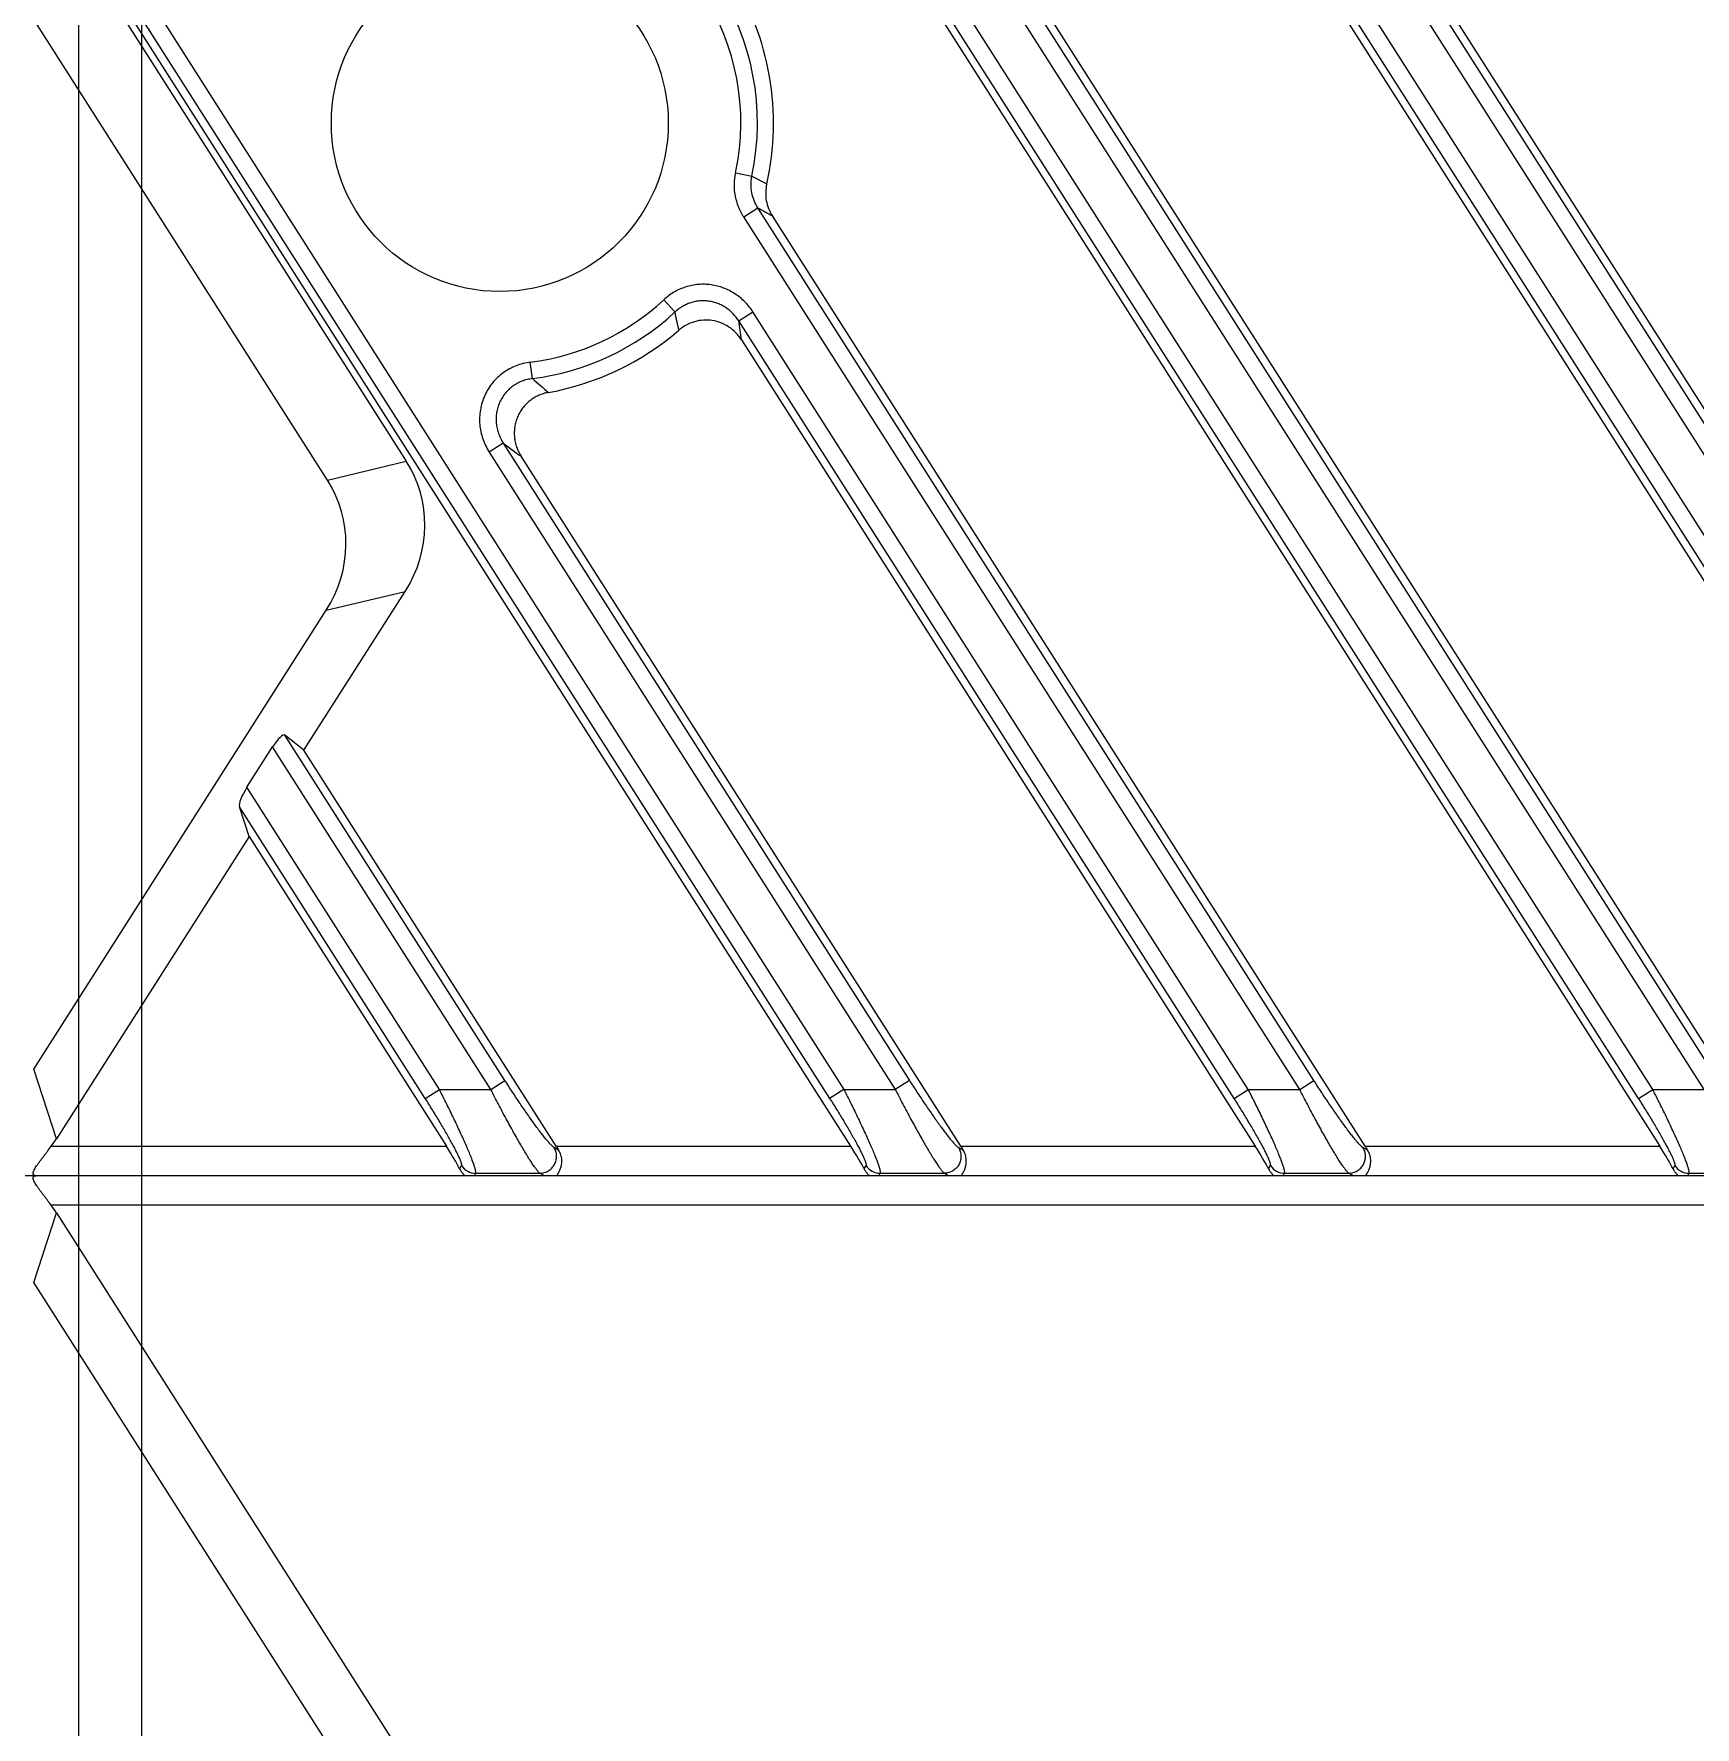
# Model space of a CAD drawing. Header units: millimetres. Extents: x 620 to 19791, y 2539 to 6969.
# Drawn here: x 14050.9 to 14090.34, y 5135.97 to 5176.18 of the extents above; entities that cross this region are included whole.
import ezdxf

# ---------------------------------------------------------------- set-up
doc = ezdxf.new("R2010")
doc.units = ezdxf.units.MM

# ---------------------------------------------------------------- blocks, each defined once
blk = doc.blocks.new('DTGFH')
at = {"color": 7, "linetype": 'Continuous'}
for p, q in [((9401.048, 4441.2), (8801.048, 4441.2)), ((8897.525, 4440.5), (8825.396, 4440.5)), ((8824.985, 4438.668), (8825.519, 4440.321)), ((8825.519, 4440.321), (8834.93, 4425.549)), ((8831.926, 4427.771), (8824.985, 4438.668)), ((8875.805, 4104.4), (8806.131, 4213.767)), ((8874.586, 4105.966), (8807.745, 4210.885)), ((8874.25, 4105.752), (8807.409, 4210.671)), ((8805.883, 4210.062), (8873.196, 4104.4)), ((8872.693, 4105.537), (8807.073, 4208.54)), ((8873.029, 4105.752), (8807.409, 4208.755)), ((8866.201, 4104.4), (8806.131, 4198.691)), ((8805.459, 4195.652), (8863.592, 4104.4)), ((8864.646, 4105.752), (8807.409, 4195.595)), ((8864.982, 4105.966), (8807.745, 4195.809)), ((8863.425, 4105.752), (8807.409, 4193.679)), ((8863.089, 4105.537), (8807.073, 4193.465)), ((8844.384, 4104.4), (8801.748, 4171.325)), ((8803.1, 4170.293), (8844.217, 4105.752)), ((8802.764, 4170.079), (8843.881, 4105.537)), ((8819.275, 4143.51), (8833.826, 4120.67)), ((8831.953, 4120.223), (8821.161, 4137.164)), ((8841.649, 4127.518), (8842.034, 4127.437)), ((8842.034, 4127.437), (8842.386, 4127.258)), ((8841.841, 4126.473), (8842.177, 4126.687)), ((8855.042, 4105.752), (8841.841, 4126.473)), ((8855.378, 4105.966), (8842.177, 4126.687)), ((8856.597, 4104.4), (8842.52, 4126.496)), ((8840.208, 4124.215), (8839.94, 4124.504)), ((8841.722, 4124.002), (8842.058, 4124.216)), ((8853.821, 4105.752), (8842.058, 4124.216)), ((8853.485, 4105.537), (8841.722, 4124.002)), ((8841.785, 4123.555), (8853.988, 4104.4)), ((8836.823, 4122.632), (8836.773, 4123.023)), ((8836.131, 4121.101), (8835.795, 4120.887)), ((8835.795, 4120.887), (8845.438, 4105.752)), ((8836.131, 4121.101), (8845.774, 4105.966)), ((8831.953, 4120.223), (8833.826, 4120.67)), ((8846.993, 4104.4), (8836.553, 4120.787)), ((8831.397, 4113.805), (8833.799, 4117.576)), ((8831.926, 4117.129), (8833.799, 4117.576)), ((8824.985, 4106.233), (8831.926, 4117.129)), ((8836.17, 4105.966), (8830.947, 4114.164)), ((8831.397, 4113.805), (8830.947, 4114.164)), ((8830.043, 4112.926), (8830.653, 4113.884)), ((8835.834, 4105.752), (8830.653, 4113.884)), ((8837.389, 4104.4), (8831.397, 4113.805)), ((8834.613, 4105.752), (8830.043, 4112.926)), ((8834.277, 4105.537), (8829.864, 4112.464)), ((8830.093, 4111.758), (8829.864, 4112.464)), ((8830.093, 4111.758), (8825.519, 4104.579)), ((8830.093, 4111.758), (8834.78, 4104.4)), ((8825.519, 4104.579), (8824.985, 4106.233)), ((8835.834, 4105.752), (8836.17, 4105.966)), ((8845.774, 4105.966), (8845.438, 4105.752)), ((8855.042, 4105.752), (8855.378, 4105.966)), ((8834.277, 4105.537), (8834.613, 4105.752)), ((8834.613, 4105.752), (8835.834, 4105.752)), ((8844.217, 4105.752), (8843.881, 4105.537)), ((8844.217, 4105.752), (8845.438, 4105.752)), ((8853.485, 4105.537), (8853.821, 4105.752)), ((8853.821, 4105.752), (8855.042, 4105.752)), ((8863.089, 4105.537), (8863.425, 4105.752)), ((8863.425, 4105.752), (8864.646, 4105.752)), ((8825.396, 4104.4), (8834.78, 4104.4)), ((8837.445, 4104.312), (8837.337, 4104.372)), ((8837.389, 4104.4), (8844.384, 4104.4)), ((8846.941, 4104.372), (8847.049, 4104.312)), ((8846.993, 4104.4), (8853.988, 4104.4)), ((8856.653, 4104.312), (8856.545, 4104.372)), ((8856.597, 4104.4), (8863.592, 4104.4)), ((8835.096, 4103.863), (8835.141, 4103.944)), ((8844.701, 4103.863), (8844.745, 4103.944)), ((8854.305, 4103.863), (8854.349, 4103.944)), ((8863.909, 4103.863), (8863.953, 4103.944)), ((9401.048, 4103.7), (8801.548, 4103.7)), ((8835.445, 4103.7), (8835.477, 4103.759)), ((8835.477, 4103.759), (8837.001, 4103.759)), ((8837.108, 4103.7), (8837.001, 4103.759)), ((8845.081, 4103.759), (8845.049, 4103.7)), ((8845.081, 4103.759), (8846.605, 4103.759)), ((8846.605, 4103.759), (8846.712, 4103.7)), ((8854.653, 4103.7), (8854.685, 4103.759)), ((8854.685, 4103.759), (8856.209, 4103.759)), ((8856.316, 4103.7), (8856.209, 4103.759)), ((8864.257, 4103.7), (8864.289, 4103.759)), ((8864.289, 4103.759), (8865.813, 4103.759))]:
    blk.add_line(p, q, dxfattribs=at)
blk.add_circle((8836.048, 4128.7), 4, dxfattribs=at)
for centre, radius, start, end in [((8836.048, 4128.7), 6.5, 347.1762, 77.8238), ((8836.048, 4128.7), 6.117, 348.0813, 76.9187), ((8836.048, 4128.7), 5.724, 348.0813, 76.9187), ((8905.372, 4239.703), 129.484, 240.7876, 240.96151), ((8836.048, 4128.7), 5.724, 277.2711, 312.8427), ((8836.048, 4128.7), 6.117, 277.2711, 312.8427), ((8807.542, 4117.139), 33.424, 11.4647, 12.2218), ((8836.048, 4128.7), 6.5, 280.2225, 310.8374), ((8784.82, 4115.677), 57.508, 7.87375, 8.32419), ((8854.644, 4142.823), 26.931, 228.5679, 229.6355), ((8859.225, 4151.615), 38.267, 232.8809, 233.6693), ((8835.479, 4104.161), 0.402, 212.7568, 269.7432), ((8845.083, 4104.161), 0.402, 212.7568, 269.7432), ((8854.687, 4104.161), 0.402, 212.7568, 269.7432), ((8864.291, 4104.161), 0.402, 212.7568, 269.7432)]:
    blk.add_arc(centre, radius, start, end, dxfattribs=at)
for centre, major_axis, ratio, start_param, end_param in [((8822.992, 4438.508), (0.977, 3.022), 0.944553, -0.662888, -0.591953), ((8831.065, 4119.063), (3.127, 0.746), 0.933182, -0.766803, 0.312299), ((8829.191, 4118.617), (3.127, 0.746), 0.933182, -0.766803, 0.312299), ((8830.716, 4113.784), (0.228, 0.381), 0.239582, -0.032395, 1.451135), ((8830.106, 4112.826), (0.228, 0.381), 0.239582, 1.451135, 2.934665), ((8822.992, 4106.393), (-0.977, 3.022), 0.944553, -2.54964, -2.478705), ((8834.707, 4104.4), (-0.449, 0.699), 0.073624, -2.493847, -1.618026), ((8837.461, 4104.4), (-0.449, 0.699), 0.073624, 1.523567, 1.649478), ((8844.312, 4104.4), (-0.449, 0.699), 0.073624, -2.493847, -1.618026), ((8847.065, 4104.4), (-0.449, 0.699), 0.073624, 1.523567, 1.649478), ((8853.916, 4104.4), (-0.449, 0.699), 0.073624, -2.493847, -1.618026), ((8856.669, 4104.4), (-0.449, 0.699), 0.073624, 1.523567, 1.649478), ((8863.52, 4104.4), (-0.449, 0.699), 0.073624, -2.493847, -1.618026)]:
    blk.add_ellipse(centre, major_axis=major_axis, ratio=ratio, start_param=start_param, end_param=end_param, dxfattribs=at)
for points, knots in [([(8825.396, 4440.5), (8825.366, 4440.541), (8825.32, 4440.602), (8825.258, 4440.683), (8825.213, 4440.742), (8825.169, 4440.8), (8825.127, 4440.857), (8825.087, 4440.911), (8825.051, 4440.964), (8825.019, 4441.013), (8824.997, 4441.053), (8824.983, 4441.082), (8824.975, 4441.102), (8824.97, 4441.121), (8824.967, 4441.137), (8824.967, 4441.153), (8824.969, 4441.166), (8824.975, 4441.177), (8824.983, 4441.186), (8824.994, 4441.193), (8825.007, 4441.197), (8825.021, 4441.2), (8825.032, 4441.2), (8825.037, 4441.2)], [0, 0, 0, 0, 0.17407, 0.260019, 0.344627, 0.427386, 0.507674, 0.584703, 0.657485, 0.724708, 0.784754, 0.811543, 0.835902, 0.857707, 0.87695, 0.893816, 0.908746, 0.922466, 0.93588, 0.949853, 0.965006, 0.981682, 1, 1, 1, 1]), ([(8841.841, 4126.473), (8841.792, 4126.55), (8841.709, 4126.712), (8841.633, 4126.975), (8841.61, 4127.248), (8841.63, 4127.429), (8841.649, 4127.518)], [0, 0, 0, 0, 0.249995, 0.499975, 0.749972, 1, 1, 1, 1]), ([(8842.177, 4126.687), (8842.142, 4126.742), (8842.081, 4126.858), (8842.025, 4127.047), (8842.007, 4127.242), (8842.021, 4127.373), (8842.034, 4127.437)], [0, 0, 0, 0, 0.249831, 0.499758, 0.749814, 1, 1, 1, 1]), ([(8842.386, 4127.258), (8842.372, 4127.193), (8842.355, 4127.061), (8842.37, 4126.862), (8842.424, 4126.67), (8842.485, 4126.552), (8842.52, 4126.496)], [0, 0, 0, 0, 0.249996, 0.499988, 0.749985, 1, 1, 1, 1]), ([(8842.058, 4124.216), (8842.031, 4124.259), (8841.971, 4124.342), (8841.87, 4124.456), (8841.757, 4124.559), (8841.634, 4124.649), (8841.501, 4124.725), (8841.362, 4124.787), (8841.216, 4124.832), (8841.066, 4124.862), (8840.914, 4124.875), (8840.761, 4124.87), (8840.61, 4124.849), (8840.462, 4124.811), (8840.319, 4124.757), (8840.183, 4124.687), (8840.056, 4124.603), (8839.978, 4124.538), (8839.94, 4124.504)], [0, 0, 0, 0, 0.062497, 0.125003, 0.187501, 0.250001, 0.312501, 0.375, 0.437499, 0.499998, 0.562496, 0.624995, 0.687494, 0.749993, 0.812493, 0.874992, 0.937501, 1, 1, 1, 1]), ([(8841.722, 4124.002), (8841.683, 4124.064), (8841.593, 4124.179), (8841.452, 4124.297), (8841.327, 4124.371), (8841.227, 4124.417), (8841.123, 4124.45), (8841.015, 4124.473), (8840.906, 4124.482), (8840.796, 4124.48), (8840.688, 4124.465), (8840.581, 4124.438), (8840.479, 4124.398), (8840.382, 4124.348), (8840.291, 4124.287), (8840.235, 4124.24), (8840.208, 4124.215)], [0, 0, 0, 0, 0.124684, 0.249432, 0.311928, 0.374444, 0.436979, 0.49953, 0.562094, 0.624665, 0.687241, 0.749813, 0.81238, 0.874933, 0.937481, 1, 1, 1, 1]), ([(8841.785, 4123.555), (8841.747, 4123.615), (8841.658, 4123.727), (8841.493, 4123.864), (8841.302, 4123.963), (8841.095, 4124.019), (8840.881, 4124.029), (8840.669, 4123.992), (8840.47, 4123.911), (8840.353, 4123.829), (8840.299, 4123.783)], [0, 0, 0, 0, 0.125015, 0.250019, 0.37502, 0.500016, 0.62501, 0.750003, 0.874997, 1, 1, 1, 1]), ([(8836.773, 4123.023), (8836.715, 4123.015), (8836.6, 4122.993), (8836.433, 4122.939), (8836.274, 4122.864), (8836.125, 4122.77), (8835.99, 4122.658), (8835.871, 4122.529), (8835.769, 4122.386), (8835.687, 4122.231), (8835.625, 4122.066), (8835.584, 4121.895), (8835.566, 4121.72), (8835.569, 4121.545), (8835.594, 4121.371), (8835.641, 4121.202), (8835.707, 4121.039), (8835.764, 4120.937), (8835.795, 4120.887)], [0, 0, 0, 0, 0.062499, 0.124999, 0.187498, 0.249996, 0.312494, 0.374992, 0.437489, 0.499987, 0.562486, 0.624984, 0.687484, 0.749984, 0.812486, 0.874987, 0.937496, 1, 1, 1, 1]), ([(8836.823, 4122.632), (8836.781, 4122.627), (8836.698, 4122.612), (8836.577, 4122.575), (8836.462, 4122.522), (8836.355, 4122.455), (8836.257, 4122.375), (8836.171, 4122.282), (8836.098, 4122.178), (8836.04, 4122.066), (8835.997, 4121.947), (8835.969, 4121.824), (8835.958, 4121.698), (8835.963, 4121.572), (8835.983, 4121.447), (8836.018, 4121.326), (8836.067, 4121.21), (8836.109, 4121.137), (8836.131, 4121.101)], [0, 0, 0, 0, 0.062458, 0.12495, 0.187471, 0.250018, 0.312584, 0.375161, 0.43774, 0.500313, 0.56287, 0.625405, 0.687911, 0.750387, 0.812832, 0.875244, 0.937637, 1, 1, 1, 1]), ([(8837.202, 4122.303), (8837.162, 4122.296), (8837.083, 4122.277), (8836.968, 4122.234), (8836.86, 4122.177), (8836.76, 4122.107), (8836.669, 4122.025), (8836.589, 4121.933), (8836.521, 4121.831), (8836.467, 4121.722), (8836.426, 4121.607), (8836.401, 4121.487), (8836.39, 4121.365), (8836.394, 4121.243), (8836.412, 4121.123), (8836.445, 4121.005), (8836.492, 4120.892), (8836.532, 4120.821), (8836.553, 4120.787)], [0, 0, 0, 0, 0.062495, 0.125002, 0.187499, 0.249998, 0.312497, 0.374997, 0.437497, 0.499996, 0.562495, 0.624995, 0.687496, 0.749997, 0.812498, 0.874995, 0.937504, 1, 1, 1, 1]), ([(8837.337, 4104.372), (8837.332, 4104.375), (8837.321, 4104.382), (8837.304, 4104.395), (8837.285, 4104.412), (8837.264, 4104.434), (8837.24, 4104.458), (8837.204, 4104.498), (8837.155, 4104.555), (8837.092, 4104.634), (8837.023, 4104.723), (8836.949, 4104.821), (8836.87, 4104.928), (8836.789, 4105.042), (8836.674, 4105.205), (8836.526, 4105.42), (8836.348, 4105.689), (8836.229, 4105.872), (8836.17, 4105.966)], [0, 0, 0, 0, 0.008615, 0.019455, 0.032505, 0.047714, 0.065009, 0.084305, 0.128526, 0.179599, 0.236742, 0.299202, 0.366274, 0.437309, 0.511707, 0.668418, 0.832402, 1, 1, 1, 1]), ([(8845.774, 4105.966), (8845.833, 4105.872), (8845.952, 4105.689), (8846.131, 4105.42), (8846.278, 4105.205), (8846.393, 4105.042), (8846.474, 4104.928), (8846.553, 4104.821), (8846.627, 4104.723), (8846.696, 4104.634), (8846.759, 4104.555), (8846.808, 4104.498), (8846.844, 4104.458), (8846.868, 4104.434), (8846.889, 4104.412), (8846.908, 4104.395), (8846.925, 4104.382), (8846.936, 4104.375), (8846.941, 4104.372)], [0, 0, 0, 0, 0.1676, 0.331584, 0.488296, 0.562693, 0.633727, 0.700799, 0.763258, 0.8204, 0.871473, 0.915693, 0.93499, 0.952285, 0.967494, 0.980544, 0.991384, 1, 1, 1, 1]), ([(8856.545, 4104.372), (8856.54, 4104.375), (8856.529, 4104.382), (8856.512, 4104.395), (8856.493, 4104.412), (8856.472, 4104.434), (8856.448, 4104.458), (8856.413, 4104.498), (8856.363, 4104.555), (8856.3, 4104.634), (8856.231, 4104.723), (8856.157, 4104.821), (8856.079, 4104.928), (8855.997, 4105.042), (8855.882, 4105.205), (8855.735, 4105.42), (8855.556, 4105.689), (8855.437, 4105.872), (8855.378, 4105.966)], [0, 0, 0, 0, 0.008615, 0.019455, 0.032505, 0.047714, 0.065009, 0.084305, 0.128526, 0.179599, 0.236742, 0.299202, 0.366274, 0.437309, 0.511707, 0.668418, 0.832402, 1, 1, 1, 1]), ([(8835.141, 4103.944), (8835.142, 4103.946), (8835.144, 4103.951), (8835.144, 4103.959), (8835.143, 4103.969), (8835.141, 4103.984), (8835.135, 4104.005), (8835.127, 4104.029), (8835.117, 4104.057), (8835.104, 4104.089), (8835.083, 4104.138), (8835.051, 4104.207), (8835.006, 4104.298), (8834.954, 4104.398), (8834.895, 4104.507), (8834.83, 4104.623), (8834.736, 4104.788), (8834.608, 4105.004), (8834.447, 4105.269), (8834.334, 4105.448), (8834.277, 4105.537)], [0, 0, 0, 0, 0.005131, 0.008428, 0.012271, 0.021684, 0.033464, 0.047622, 0.064124, 0.082905, 0.10389, 0.152077, 0.207846, 0.270293, 0.338506, 0.411613, 0.488798, 0.652475, 0.824325, 1, 1, 1, 1]), ([(8835.477, 4103.759), (8835.478, 4103.761), (8835.479, 4103.764), (8835.48, 4103.773), (8835.48, 4103.787), (8835.477, 4103.808), (8835.472, 4103.833), (8835.465, 4103.862), (8835.451, 4103.91), (8835.427, 4103.98), (8835.392, 4104.076), (8835.349, 4104.186), (8835.297, 4104.309), (8835.239, 4104.444), (8835.175, 4104.588), (8835.106, 4104.74), (8835.032, 4104.9), (8834.926, 4105.122), (8834.787, 4105.407), (8834.672, 4105.636), (8834.613, 4105.752)], [0, 0, 0, 0, 0.002337, 0.005141, 0.012309, 0.021692, 0.033343, 0.047262, 0.063422, 0.102249, 0.149298, 0.203902, 0.265312, 0.332745, 0.405412, 0.48254, 0.563386, 0.647245, 0.821366, 1, 1, 1, 1]), ([(8837.001, 4103.759), (8836.996, 4103.763), (8836.985, 4103.771), (8836.969, 4103.787), (8836.951, 4103.808), (8836.93, 4103.833), (8836.908, 4103.863), (8836.873, 4103.91), (8836.825, 4103.98), (8836.763, 4104.075), (8836.695, 4104.184), (8836.621, 4104.306), (8836.543, 4104.439), (8836.461, 4104.581), (8836.345, 4104.787), (8836.196, 4105.059), (8836.015, 4105.4), (8835.894, 4105.633), (8835.834, 4105.752)], [0, 0, 0, 0, 0.007664, 0.017477, 0.029447, 0.043543, 0.059716, 0.077906, 0.120046, 0.169342, 0.22513, 0.286734, 0.353486, 0.424739, 0.49987, 0.659399, 0.827544, 1, 1, 1, 1]), ([(8843.881, 4105.537), (8843.938, 4105.448), (8844.051, 4105.269), (8844.212, 4105.004), (8844.34, 4104.788), (8844.434, 4104.623), (8844.499, 4104.507), (8844.558, 4104.398), (8844.61, 4104.298), (8844.655, 4104.207), (8844.687, 4104.138), (8844.708, 4104.089), (8844.721, 4104.058), (8844.732, 4104.029), (8844.739, 4104.005), (8844.745, 4103.984), (8844.747, 4103.969), (8844.748, 4103.959), (8844.748, 4103.951), (8844.746, 4103.946), (8844.745, 4103.944)], [0, 0, 0, 0, 0.175673, 0.347519, 0.511196, 0.588381, 0.661487, 0.7297, 0.792145, 0.847915, 0.896102, 0.917087, 0.935869, 0.952372, 0.966531, 0.978313, 0.987727, 0.991571, 0.994868, 1, 1, 1, 1]), ([(8844.217, 4105.752), (8844.276, 4105.636), (8844.391, 4105.407), (8844.53, 4105.122), (8844.636, 4104.9), (8844.71, 4104.74), (8844.779, 4104.588), (8844.844, 4104.444), (8844.902, 4104.309), (8844.953, 4104.186), (8844.996, 4104.076), (8845.031, 4103.98), (8845.055, 4103.91), (8845.069, 4103.862), (8845.076, 4103.833), (8845.081, 4103.808), (8845.084, 4103.787), (8845.084, 4103.773), (8845.083, 4103.764), (8845.082, 4103.761), (8845.081, 4103.759)], [0, 0, 0, 0, 0.17863, 0.352747, 0.436605, 0.51745, 0.594578, 0.667244, 0.734677, 0.796087, 0.850691, 0.897742, 0.936571, 0.952732, 0.966652, 0.978305, 0.98769, 0.994858, 0.997662, 1, 1, 1, 1]), ([(8845.438, 4105.752), (8845.498, 4105.633), (8845.619, 4105.4), (8845.8, 4105.059), (8845.949, 4104.787), (8846.065, 4104.581), (8846.147, 4104.439), (8846.225, 4104.306), (8846.299, 4104.184), (8846.367, 4104.075), (8846.429, 4103.98), (8846.477, 4103.91), (8846.512, 4103.863), (8846.534, 4103.833), (8846.555, 4103.808), (8846.573, 4103.787), (8846.589, 4103.771), (8846.6, 4103.763), (8846.605, 4103.759)], [0, 0, 0, 0, 0.172457, 0.340604, 0.500133, 0.575264, 0.646516, 0.713267, 0.77487, 0.830657, 0.879953, 0.922093, 0.940283, 0.956456, 0.970552, 0.982522, 0.992336, 1, 1, 1, 1]), ([(8854.349, 4103.944), (8854.351, 4103.946), (8854.352, 4103.951), (8854.352, 4103.959), (8854.351, 4103.969), (8854.349, 4103.984), (8854.343, 4104.005), (8854.336, 4104.029), (8854.325, 4104.057), (8854.313, 4104.089), (8854.291, 4104.138), (8854.259, 4104.207), (8854.214, 4104.298), (8854.162, 4104.398), (8854.103, 4104.507), (8854.038, 4104.623), (8853.944, 4104.788), (8853.816, 4105.004), (8853.655, 4105.269), (8853.542, 4105.448), (8853.485, 4105.537)], [0, 0, 0, 0, 0.005131, 0.008428, 0.012271, 0.021684, 0.033464, 0.047622, 0.064124, 0.082905, 0.10389, 0.152077, 0.207846, 0.270293, 0.338506, 0.411613, 0.488798, 0.652475, 0.824325, 1, 1, 1, 1]), ([(8854.685, 4103.759), (8854.686, 4103.761), (8854.687, 4103.764), (8854.688, 4103.773), (8854.688, 4103.787), (8854.685, 4103.808), (8854.68, 4103.833), (8854.673, 4103.862), (8854.659, 4103.91), (8854.636, 4103.98), (8854.6, 4104.076), (8854.557, 4104.186), (8854.506, 4104.309), (8854.448, 4104.444), (8854.384, 4104.588), (8854.314, 4104.74), (8854.24, 4104.9), (8854.134, 4105.122), (8853.995, 4105.407), (8853.88, 4105.636), (8853.821, 4105.752)], [0, 0, 0, 0, 0.002337, 0.005141, 0.012309, 0.021692, 0.033343, 0.047262, 0.063422, 0.102249, 0.149298, 0.203902, 0.265312, 0.332745, 0.405412, 0.48254, 0.563386, 0.647245, 0.821366, 1, 1, 1, 1]), ([(8856.209, 4103.759), (8856.204, 4103.763), (8856.194, 4103.771), (8856.177, 4103.787), (8856.159, 4103.808), (8856.138, 4103.833), (8856.116, 4103.863), (8856.081, 4103.91), (8856.033, 4103.98), (8855.971, 4104.075), (8855.903, 4104.184), (8855.83, 4104.306), (8855.751, 4104.439), (8855.669, 4104.581), (8855.554, 4104.787), (8855.404, 4105.059), (8855.223, 4105.4), (8855.102, 4105.633), (8855.042, 4105.752)], [0, 0, 0, 0, 0.007664, 0.017477, 0.029447, 0.043543, 0.059716, 0.077906, 0.120046, 0.169342, 0.22513, 0.286734, 0.353486, 0.424739, 0.49987, 0.659399, 0.827544, 1, 1, 1, 1]), ([(8863.953, 4103.944), (8863.955, 4103.946), (8863.956, 4103.951), (8863.956, 4103.959), (8863.956, 4103.969), (8863.953, 4103.984), (8863.948, 4104.005), (8863.94, 4104.029), (8863.929, 4104.057), (8863.917, 4104.089), (8863.896, 4104.138), (8863.863, 4104.207), (8863.818, 4104.298), (8863.766, 4104.398), (8863.707, 4104.507), (8863.643, 4104.623), (8863.548, 4104.788), (8863.421, 4105.004), (8863.259, 4105.269), (8863.147, 4105.448), (8863.089, 4105.537)], [0, 0, 0, 0, 0.005131, 0.008428, 0.012271, 0.021684, 0.033464, 0.047622, 0.064124, 0.082905, 0.10389, 0.152077, 0.207846, 0.270293, 0.338506, 0.411613, 0.488798, 0.652475, 0.824325, 1, 1, 1, 1]), ([(8864.289, 4103.759), (8864.29, 4103.761), (8864.291, 4103.764), (8864.292, 4103.773), (8864.292, 4103.787), (8864.289, 4103.808), (8864.284, 4103.833), (8864.277, 4103.862), (8864.263, 4103.91), (8864.24, 4103.98), (8864.204, 4104.076), (8864.161, 4104.186), (8864.11, 4104.309), (8864.052, 4104.444), (8863.988, 4104.588), (8863.918, 4104.74), (8863.844, 4104.9), (8863.738, 4105.122), (8863.599, 4105.407), (8863.484, 4105.636), (8863.425, 4105.752)], [0, 0, 0, 0, 0.002337, 0.005141, 0.012309, 0.021692, 0.033343, 0.047262, 0.063422, 0.102249, 0.149298, 0.203902, 0.265312, 0.332745, 0.405412, 0.48254, 0.563386, 0.647245, 0.821366, 1, 1, 1, 1]), ([(8825.037, 4103.7), (8825.032, 4103.7), (8825.021, 4103.701), (8825.007, 4103.703), (8824.994, 4103.708), (8824.983, 4103.714), (8824.975, 4103.723), (8824.969, 4103.735), (8824.967, 4103.748), (8824.967, 4103.763), (8824.97, 4103.78), (8824.975, 4103.798), (8824.983, 4103.818), (8824.997, 4103.848), (8825.019, 4103.887), (8825.051, 4103.937), (8825.087, 4103.989), (8825.127, 4104.044), (8825.169, 4104.1), (8825.213, 4104.158), (8825.258, 4104.217), (8825.32, 4104.298), (8825.366, 4104.359), (8825.396, 4104.4)], [0, 0, 0, 0, 0.018318, 0.034994, 0.050147, 0.06412, 0.077534, 0.091254, 0.106184, 0.12305, 0.142293, 0.164098, 0.188457, 0.215246, 0.275292, 0.342515, 0.415297, 0.492326, 0.572614, 0.655373, 0.739981, 0.82593, 1, 1, 1, 1]), ([(8837.001, 4103.759), (8837.036, 4103.76), (8837.106, 4103.77), (8837.203, 4103.813), (8837.287, 4103.88), (8837.35, 4103.966), (8837.389, 4104.066), (8837.4, 4104.172), (8837.384, 4104.277), (8837.355, 4104.342), (8837.337, 4104.372)], [0, 0, 0, 0, 0.124309, 0.249137, 0.374435, 0.5, 0.625565, 0.750863, 0.875691, 1, 1, 1, 1]), ([(8837.434, 4103.7), (8837.431, 4103.7), (8837.427, 4103.7), (8837.422, 4103.702), (8837.42, 4103.703), (8837.417, 4103.705), (8837.415, 4103.707), (8837.414, 4103.711), (8837.415, 4103.715), (8837.416, 4103.72), (8837.419, 4103.727), (8837.423, 4103.737), (8837.429, 4103.747), (8837.436, 4103.759), (8837.444, 4103.772), (8837.452, 4103.787), (8837.463, 4103.808), (8837.477, 4103.838), (8837.493, 4103.878), (8837.506, 4103.922), (8837.516, 4103.971), (8837.521, 4104.024), (8837.521, 4104.08), (8837.514, 4104.139), (8837.5, 4104.198), (8837.477, 4104.257), (8837.457, 4104.294), (8837.445, 4104.312)], [0, 0, 0, 0, 0.012577, 0.017811, 0.022415, 0.026524, 0.030371, 0.038422, 0.043171, 0.048577, 0.06156, 0.077442, 0.095999, 0.116978, 0.140127, 0.165209, 0.192065, 0.250601, 0.315018, 0.384942, 0.460136, 0.540384, 0.625394, 0.714676, 0.807485, 0.902935, 1, 1, 1, 1]), ([(8846.941, 4104.372), (8846.959, 4104.342), (8846.988, 4104.277), (8847.004, 4104.172), (8846.993, 4104.066), (8846.954, 4103.966), (8846.891, 4103.88), (8846.807, 4103.813), (8846.71, 4103.77), (8846.64, 4103.76), (8846.605, 4103.759)], [0, 0, 0, 0, 0.124309, 0.249137, 0.374435, 0.5, 0.625565, 0.750863, 0.875691, 1, 1, 1, 1]), ([(8847.038, 4103.7), (8847.035, 4103.7), (8847.031, 4103.7), (8847.027, 4103.702), (8847.024, 4103.703), (8847.021, 4103.705), (8847.019, 4103.707), (8847.018, 4103.711), (8847.019, 4103.715), (8847.02, 4103.72), (8847.023, 4103.727), (8847.027, 4103.737), (8847.033, 4103.747), (8847.04, 4103.759), (8847.048, 4103.772), (8847.056, 4103.787), (8847.067, 4103.808), (8847.081, 4103.838), (8847.097, 4103.878), (8847.11, 4103.922), (8847.12, 4103.971), (8847.125, 4104.024), (8847.125, 4104.08), (8847.118, 4104.139), (8847.104, 4104.198), (8847.081, 4104.257), (8847.061, 4104.294), (8847.049, 4104.312)], [0, 0, 0, 0, 0.012577, 0.017811, 0.022415, 0.026524, 0.030371, 0.038422, 0.043171, 0.048577, 0.06156, 0.077442, 0.095999, 0.116978, 0.140127, 0.165209, 0.192065, 0.250601, 0.315018, 0.384942, 0.460136, 0.540384, 0.625394, 0.714676, 0.807485, 0.902935, 1, 1, 1, 1]), ([(8856.209, 4103.759), (8856.244, 4103.76), (8856.314, 4103.77), (8856.411, 4103.813), (8856.495, 4103.88), (8856.558, 4103.966), (8856.597, 4104.066), (8856.608, 4104.172), (8856.592, 4104.277), (8856.563, 4104.342), (8856.545, 4104.372)], [0, 0, 0, 0, 0.124309, 0.249137, 0.374435, 0.5, 0.625565, 0.750863, 0.875691, 1, 1, 1, 1]), ([(8856.642, 4103.7), (8856.639, 4103.7), (8856.635, 4103.7), (8856.631, 4103.702), (8856.628, 4103.703), (8856.626, 4103.705), (8856.623, 4103.707), (8856.623, 4103.711), (8856.623, 4103.715), (8856.624, 4103.72), (8856.627, 4103.727), (8856.631, 4103.737), (8856.637, 4103.747), (8856.644, 4103.759), (8856.652, 4103.772), (8856.66, 4103.787), (8856.671, 4103.808), (8856.685, 4103.838), (8856.701, 4103.878), (8856.714, 4103.922), (8856.724, 4103.971), (8856.729, 4104.024), (8856.729, 4104.08), (8856.722, 4104.139), (8856.708, 4104.198), (8856.686, 4104.257), (8856.665, 4104.294), (8856.653, 4104.312)], [0, 0, 0, 0, 0.012577, 0.017811, 0.022415, 0.026523, 0.03037, 0.038422, 0.043171, 0.048577, 0.061559, 0.077442, 0.095999, 0.116977, 0.140127, 0.16521, 0.192065, 0.250599, 0.315017, 0.384942, 0.460137, 0.540386, 0.625396, 0.714677, 0.807487, 0.902936, 1, 1, 1, 1]), ([(8835.096, 4103.863), (8835.103, 4103.85), (8835.116, 4103.827), (8835.137, 4103.795), (8835.155, 4103.772), (8835.169, 4103.755), (8835.178, 4103.744), (8835.187, 4103.734), (8835.194, 4103.726), (8835.2, 4103.718), (8835.204, 4103.713), (8835.205, 4103.709), (8835.206, 4103.706), (8835.207, 4103.703), (8835.205, 4103.702), (8835.203, 4103.701), (8835.201, 4103.7), (8835.2, 4103.7), (8835.199, 4103.7)], [0, 0, 0, 0, 0.204317, 0.392896, 0.563403, 0.640806, 0.712092, 0.776327, 0.832529, 0.879525, 0.916233, 0.930591, 0.942394, 0.959733, 0.967501, 0.976309, 0.987004, 1, 1, 1, 1]), ([(8844.701, 4103.863), (8844.707, 4103.85), (8844.72, 4103.827), (8844.741, 4103.795), (8844.759, 4103.772), (8844.773, 4103.755), (8844.782, 4103.744), (8844.791, 4103.734), (8844.798, 4103.726), (8844.804, 4103.718), (8844.808, 4103.713), (8844.81, 4103.709), (8844.811, 4103.706), (8844.811, 4103.703), (8844.809, 4103.702), (8844.807, 4103.701), (8844.805, 4103.7), (8844.804, 4103.7), (8844.803, 4103.7)], [0, 0, 0, 0, 0.204317, 0.392896, 0.563403, 0.640806, 0.712092, 0.776327, 0.832529, 0.879525, 0.916233, 0.930591, 0.942394, 0.959733, 0.967501, 0.976309, 0.987004, 1, 1, 1, 1]), ([(8854.305, 4103.863), (8854.311, 4103.85), (8854.324, 4103.827), (8854.345, 4103.795), (8854.363, 4103.772), (8854.377, 4103.755), (8854.386, 4103.744), (8854.395, 4103.734), (8854.402, 4103.726), (8854.408, 4103.718), (8854.412, 4103.713), (8854.414, 4103.709), (8854.415, 4103.706), (8854.415, 4103.703), (8854.413, 4103.702), (8854.412, 4103.701), (8854.409, 4103.7), (8854.408, 4103.7), (8854.407, 4103.7)], [0, 0, 0, 0, 0.204317, 0.392896, 0.563403, 0.640806, 0.712092, 0.776327, 0.832529, 0.879525, 0.916233, 0.930591, 0.942394, 0.959733, 0.967501, 0.976309, 0.987004, 1, 1, 1, 1]), ([(8863.909, 4103.863), (8863.915, 4103.85), (8863.928, 4103.827), (8863.949, 4103.795), (8863.967, 4103.772), (8863.981, 4103.755), (8863.99, 4103.744), (8863.999, 4103.734), (8864.006, 4103.726), (8864.012, 4103.718), (8864.016, 4103.713), (8864.018, 4103.709), (8864.019, 4103.706), (8864.019, 4103.703), (8864.017, 4103.702), (8864.016, 4103.701), (8864.013, 4103.7), (8864.012, 4103.7), (8864.011, 4103.7)], [0, 0, 0, 0, 0.204317, 0.392896, 0.563403, 0.640806, 0.712092, 0.776327, 0.832529, 0.879525, 0.916233, 0.930591, 0.942394, 0.959733, 0.967501, 0.976309, 0.987004, 1, 1, 1, 1])]:
    blk.add_open_spline(points, degree=3, knots=knots, dxfattribs=at)
blk = doc.blocks.new('*U116')
blk.add_blockref('DTGFH', (-9101.048, -4276.2))
blk = doc.blocks.new('*U117')
at = {"color": 0, "linetype": 'ByBlock', "lineweight": -2, "transparency": 16777216}
for p in [(0, 1350), (0, 1012.5)]:
    blk.add_blockref('*U116', p, dxfattribs=at)
blk = doc.blocks.new('rygj')
at = {"color": 114, "linetype": 'Continuous', "true_color": 0x139b48}
for p, q in [((4442.055, 3153.146), (5101.055, 3153.146)), ((4442.055, 3151.646), (5101.055, 3151.646))]:
    blk.add_line(p, q, dxfattribs=at)
blk = doc.blocks.new('ryfh')
at = {"rotation": 90}
blk.add_blockref('rygj', (11445.273, 369.859), dxfattribs=at)

msp = doc.modelspace()

# ---------------------------------------------------------------- block references
for name, p in [('*U117', (14326.96016, 3971.56341)), ('ryfh', (5759.83352, -0.35097))]:
    msp.add_blockref(name, p)

doc.saveas('drawing.dxf')
